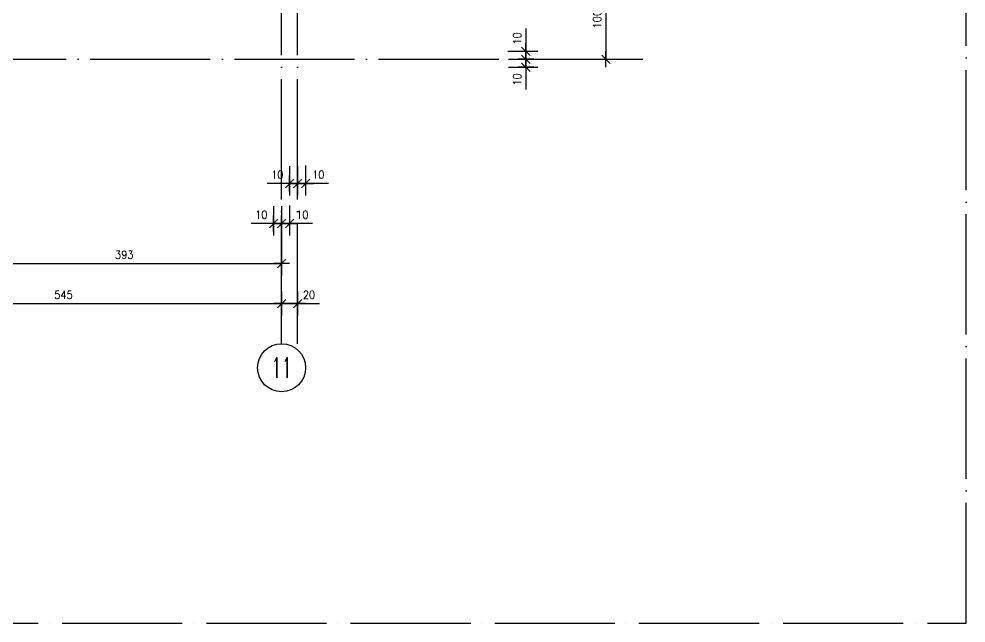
# Model space of a CAD drawing. Extents: x 2771 to 11885, y 4059 to 11529.
# Drawn here: x 6859 to 8042, y 4059 to 4813 of the extents above; entities that cross this region are included whole.
import ezdxf
from ezdxf.enums import TextEntityAlignment as Align

# ---------------------------------------------------------------- set-up
doc = ezdxf.new("R2010")
doc.units = 0
doc.header["$LTSCALE"] = 60
doc.header["$PDMODE"] = 1
doc.linetypes.add('EJES', pattern=[3, 2.5, -0.25, 0, -0.25])
doc.layers.get('0').update_dxf_attribs({"linetype": 'CONTINUOUS'})
doc.layers.get('DEFPOINTS').update_dxf_attribs({"linetype": 'CONTINUOUS'})
for name, color, linetype in [('COTAS', 3, 'CONTINUOUS'), ('EJES', 1, 'EJES'), ('TITULO', 6, 'CONTINUOUS')]:
    doc.layers.add(name, color=color, linetype=linetype)
doc.layers.add('CROP', color=8, linetype='EJES', plot=False)
doc.styles.add('COTAS', font='romans.shx', dxfattribs={"width": 0.9})
doc.dimstyles.new('50', dxfattribs={"dimtxt": 10, "dimasz": 1, "dimexe": 15, "dimexo": 0, "dimgap": 6, "dimtad": 1, "dimdec": 8, "dimdsep": 46, "dimtxsty": 'COTAS', "dimblk": '$COTA$', "dimcen": 0.09, "dimdle": 10, "dimclrd": 256, "dimclre": 256, "dimclrt": 2, "dimadec": 0, "dimazin": 0, "dimtfac": 1, "dimtdec": 8, "dimtmove": 0, "dimatfit": 2, "dimfxl": 35, "dimfxlon": 1, "dimtolj": 1, "dimarcsym": 0})

# ---------------------------------------------------------------- blocks, each defined once
blk = doc.blocks.new('*U7')
at = {"layer": 'CROP'}
blk.add_lwpolyline([(-1974.1, -166.6), (3297, -166.6), (3297, 2997.6), (-1974.1, 2997.6)], close=True, dxfattribs=at)
at = {"color": 2, "style": 'COTAS', "width": 0.9}
blk.add_attdef('ESCALA', (29.5, -27), '', height=12, dxfattribs=at)
at = {"layer": 'TITULO', "color": 7, "style": 'COTAS', "width": 0.9}
blk.add_attdef('TITULO', (25, 20), '', height=35, dxfattribs=at)
at = {"layer": 'TITULO', "color": 2, "style": 'COTAS', "width": 0.9}
blk.add_attdef('NV_LOSAS', text='', height=15, dxfattribs=at).set_placement((434.5, -56), align=Align.RIGHT)
blk.add_attdef('NIVEL', text='', height=15, dxfattribs=at).set_placement((522.8, -50), align=Align.MIDDLE)
blk.add_attdef('SIC', (602, -56), '', height=15, dxfattribs=at)
blk = doc.blocks.new('$COTA$')
at = {"layer": 'COTAS'}
for p, q in [((10, 0), (-10, 0)), ((5.3, 5.3), (-5.3, -5.3)), ((0, -10), (0, 10))]:
    blk.add_line(p, q, dxfattribs=at)
blk = doc.blocks.new('*D22')
at = {"layer": 'COTAS', "lineweight": -2, "transparency": 16777216}
for p, q in [((6642.5, 4457.7), (6642.5, 4472.7)), ((7187.5, 4457.7), (7187.5, 4472.7)), ((6643.5, 4457.7), (7186.5, 4457.7))]:
    blk.add_line(p, q, dxfattribs=at)
at = {"layer": 'DEFPOINTS', "color": 0, "transparency": 16777216}
for p in [(6642.5, 4457.7), (7187.5, 4457.7), (7187.5, 4457.7)]:
    blk.add_point(p, dxfattribs=at)
at = {"layer": 'COTAS', "lineweight": -2, "transparency": 16777216, "rotation": 180}
blk.add_blockref('$COTA$', (6642.5, 4457.7), dxfattribs=at)
at = {"layer": 'COTAS', "lineweight": -2, "transparency": 16777216}
blk.add_blockref('$COTA$', (7187.5, 4457.7), dxfattribs=at)
at = {"layer": 'COTAS', "color": 2, "transparency": 16777216, "insert": (6915, 4468.7), "char_height": 10, "attachment_point": 5, "style": 'COTAS'}
blk.add_mtext('\\A1;545', dxfattribs=at)
blk = doc.blocks.new('$EJE$')
at = {"color": 6}
blk.add_circle((0, 0), 30, dxfattribs=at)
at = {"color": 6, "style": 'COTAS', "width": 0.6}
blk.add_attdef('EJE', text='', height=25, dxfattribs=at).set_placement((0, 0), align=Align.MIDDLE)
blk = doc.blocks.new('*D29')
at = {"layer": 'COTAS', "lineweight": -2, "transparency": 16777216}
for p, q in [((7557.5, 4862.7), (7607.5, 4862.7)), ((7592.5, 4861.7), (7592.5, 4763.7)), ((7557.5, 4762.7), (7607.5, 4762.7))]:
    blk.add_line(p, q, dxfattribs=at)
at = {"layer": 'DEFPOINTS', "color": 0, "transparency": 16777216}
for p in [(7511.6, 4862.7), (7511.6, 4762.7), (7592.5, 4762.7)]:
    blk.add_point(p, dxfattribs=at)
at = {"layer": 'COTAS', "lineweight": -2, "transparency": 16777216}
for p, rotation in [((7592.5, 4862.7), 90), ((7592.5, 4762.7), 270)]:
    blk.add_blockref('$COTA$', p, dxfattribs=dict(at, rotation=rotation))
at = {"layer": 'COTAS', "color": 2, "transparency": 16777216, "insert": (7581.5, 4812.7), "char_height": 10, "attachment_point": 5, "rotation": 90, "style": 'COTAS'}
blk.add_mtext('\\A1;100', dxfattribs=at)
blk = doc.blocks.new('*D32')
at = {"layer": 'COTAS', "lineweight": -2, "transparency": 16777216}
for p, q in [((7187.5, 4472.7), (7187.5, 4442.7)), ((7207.5, 4472.7), (7207.5, 4442.7)), ((7188.5, 4457.7), (7206.5, 4457.7)), ((7207.5, 4457.7), (7235, 4457.7))]:
    blk.add_line(p, q, dxfattribs=at)
at = {"layer": 'DEFPOINTS', "color": 0, "transparency": 16777216}
for p in [(7187.5, 4472.7), (7207.5, 4472.7), (7207.5, 4457.7)]:
    blk.add_point(p, dxfattribs=at)
at = {"layer": 'COTAS', "lineweight": -2, "transparency": 16777216, "rotation": 180}
blk.add_blockref('$COTA$', (7187.5, 4457.7), dxfattribs=at)
at = {"layer": 'COTAS', "lineweight": -2, "transparency": 16777216}
blk.add_blockref('$COTA$', (7207.5, 4457.7), dxfattribs=at)
at = {"layer": 'COTAS', "color": 2, "transparency": 16777216, "insert": (7221.7, 4468.7), "char_height": 10, "attachment_point": 5, "style": 'COTAS'}
blk.add_mtext('\\A1;20', dxfattribs=at)
blk = doc.blocks.new('*D74')
at = {"layer": 'COTAS', "lineweight": -2, "transparency": 16777216}
for p, q in [((6794.5, 4542.7), (6794.5, 4492.7)), ((7187.5, 4542.7), (7187.5, 4492.7)), ((6795.5, 4507.7), (7186.5, 4507.7))]:
    blk.add_line(p, q, dxfattribs=at)
at = {"layer": 'DEFPOINTS', "color": 0, "transparency": 16777216}
for p in [(6794.5, 4852.7), (7187.5, 4852.7), (7187.5, 4507.7)]:
    blk.add_point(p, dxfattribs=at)
at = {"layer": 'COTAS', "lineweight": -2, "transparency": 16777216, "rotation": 180}
blk.add_blockref('$COTA$', (6794.5, 4507.7), dxfattribs=at)
at = {"layer": 'COTAS', "lineweight": -2, "transparency": 16777216}
blk.add_blockref('$COTA$', (7187.5, 4507.7), dxfattribs=at)
at = {"layer": 'COTAS', "color": 2, "transparency": 16777216, "insert": (6991, 4518.7), "char_height": 10, "attachment_point": 5, "style": 'COTAS'}
blk.add_mtext('\\A1;393', dxfattribs=at)
blk = doc.blocks.new('*D98')
at = {"layer": 'COTAS', "lineweight": -2, "transparency": 16777216}
for p, q in [((7177.5, 4579.2), (7177.5, 4542.7)), ((7187.5, 4579.2), (7187.5, 4542.7)), ((7176.5, 4557.7), (7149.6, 4557.7)), ((7187.5, 4557.7), (7177.5, 4557.7)), ((7188.5, 4557.7), (7189.5, 4557.7))]:
    blk.add_line(p, q, dxfattribs=at)
at = {"layer": 'DEFPOINTS', "color": 0, "transparency": 16777216}
for p in [(7177.5, 4579.2), (7187.5, 4579.2), (7187.5, 4557.7)]:
    blk.add_point(p, dxfattribs=at)
at = {"layer": 'COTAS', "lineweight": -2, "transparency": 16777216}
blk.add_blockref('$COTA$', (7177.5, 4557.7), dxfattribs=at)
at = {"layer": 'COTAS', "lineweight": -2, "transparency": 16777216, "rotation": 180}
blk.add_blockref('$COTA$', (7187.5, 4557.7), dxfattribs=at)
at = {"layer": 'COTAS', "color": 2, "transparency": 16777216, "insert": (7162.2, 4568.7), "char_height": 10, "attachment_point": 5, "style": 'COTAS'}
blk.add_mtext('\\A1;10', dxfattribs=at)
blk = doc.blocks.new('*D99')
at = {"layer": 'COTAS', "lineweight": -2, "transparency": 16777216}
for p, q in [((7187.5, 4579.2), (7187.5, 4542.7)), ((7197.5, 4580.2), (7197.5, 4542.7)), ((7186.5, 4557.7), (7185.5, 4557.7)), ((7187.5, 4557.7), (7197.5, 4557.7)), ((7187.5, 4557.7), (7197.5, 4557.7)), ((7226, 4557.7), (7197.5, 4557.7)), ((7198.5, 4557.7), (7199.5, 4557.7))]:
    blk.add_line(p, q, dxfattribs=at)
at = {"layer": 'DEFPOINTS', "color": 0, "transparency": 16777216}
for p in [(7187.5, 4579.2), (7197.5, 4580.2), (7197.5, 4557.7)]:
    blk.add_point(p, dxfattribs=at)
at = {"layer": 'COTAS', "lineweight": -2, "transparency": 16777216}
blk.add_blockref('$COTA$', (7187.5, 4557.7), dxfattribs=at)
at = {"layer": 'COTAS', "lineweight": -2, "transparency": 16777216, "rotation": 180}
blk.add_blockref('$COTA$', (7197.5, 4557.7), dxfattribs=at)
at = {"layer": 'COTAS', "color": 2, "transparency": 16777216, "insert": (7213.4, 4568.7), "char_height": 10, "attachment_point": 5, "style": 'COTAS'}
blk.add_mtext('\\A1;10', dxfattribs=at)
blk = doc.blocks.new('*D100')
at = {"layer": 'COTAS', "lineweight": -2, "transparency": 16777216}
for p, q in [((7197.5, 4629.2), (7197.5, 4592.7)), ((7207.5, 4629.2), (7207.5, 4592.7)), ((7196.5, 4607.7), (7169.6, 4607.7)), ((7207.5, 4607.7), (7197.5, 4607.7)), ((7208.5, 4607.7), (7209.5, 4607.7))]:
    blk.add_line(p, q, dxfattribs=at)
at = {"layer": 'DEFPOINTS', "color": 0, "transparency": 16777216}
for p in [(7197.5, 4629.2), (7207.5, 4629.2), (7207.5, 4607.7)]:
    blk.add_point(p, dxfattribs=at)
at = {"layer": 'COTAS', "lineweight": -2, "transparency": 16777216}
blk.add_blockref('$COTA$', (7197.5, 4607.7), dxfattribs=at)
at = {"layer": 'COTAS', "lineweight": -2, "transparency": 16777216, "rotation": 180}
blk.add_blockref('$COTA$', (7207.5, 4607.7), dxfattribs=at)
at = {"layer": 'COTAS', "color": 2, "transparency": 16777216, "insert": (7182.2, 4618.7), "char_height": 10, "attachment_point": 5, "style": 'COTAS'}
blk.add_mtext('\\A1;10', dxfattribs=at)
blk = doc.blocks.new('*D101')
at = {"layer": 'COTAS', "lineweight": -2, "transparency": 16777216}
for p, q in [((7207.5, 4629.2), (7207.5, 4592.7)), ((7217.5, 4630.2), (7217.5, 4592.7)), ((7206.5, 4607.7), (7205.5, 4607.7)), ((7207.5, 4607.7), (7217.5, 4607.7)), ((7207.5, 4607.7), (7217.5, 4607.7)), ((7246, 4607.7), (7217.5, 4607.7)), ((7218.5, 4607.7), (7219.5, 4607.7))]:
    blk.add_line(p, q, dxfattribs=at)
at = {"layer": 'DEFPOINTS', "color": 0, "transparency": 16777216}
for p in [(7207.5, 4629.2), (7217.5, 4630.2), (7217.5, 4607.7)]:
    blk.add_point(p, dxfattribs=at)
at = {"layer": 'COTAS', "lineweight": -2, "transparency": 16777216}
blk.add_blockref('$COTA$', (7207.5, 4607.7), dxfattribs=at)
at = {"layer": 'COTAS', "lineweight": -2, "transparency": 16777216, "rotation": 180}
blk.add_blockref('$COTA$', (7217.5, 4607.7), dxfattribs=at)
at = {"layer": 'COTAS', "color": 2, "transparency": 16777216, "insert": (7233.4, 4618.7), "char_height": 10, "attachment_point": 5, "style": 'COTAS'}
blk.add_mtext('\\A1;10', dxfattribs=at)
blk = doc.blocks.new('*D132')
at = {"layer": 'COTAS', "lineweight": -2, "transparency": 16777216}
for p, q in [((7471, 4762.7), (7507.5, 4762.7)), ((7492.5, 4763.7), (7492.5, 4764.7)), ((7492.5, 4762.7), (7492.5, 4752.7)), ((7471, 4752.7), (7507.5, 4752.7)), ((7492.5, 4751.7), (7492.5, 4724.8))]:
    blk.add_line(p, q, dxfattribs=at)
at = {"layer": 'DEFPOINTS', "color": 0, "transparency": 16777216}
for p in [(7471, 4762.7), (7492.5, 4762.7), (7471, 4752.7)]:
    blk.add_point(p, dxfattribs=at)
at = {"layer": 'COTAS', "lineweight": -2, "transparency": 16777216}
for p, rotation in [((7492.5, 4762.7), 270), ((7492.5, 4752.7), 90)]:
    blk.add_blockref('$COTA$', p, dxfattribs=dict(at, rotation=rotation))
at = {"layer": 'COTAS', "color": 2, "transparency": 16777216, "insert": (7481.5, 4737.4), "char_height": 10, "attachment_point": 5, "rotation": 90, "style": 'COTAS'}
blk.add_mtext('\\A1;10', dxfattribs=at)
blk = doc.blocks.new('*D133')
at = {"layer": 'COTAS', "lineweight": -2, "transparency": 16777216}
for p, q in [((7492.5, 4801.3), (7492.5, 4772.7)), ((7469.9, 4772.7), (7507.5, 4772.7)), ((7492.5, 4773.7), (7492.5, 4774.7)), ((7492.5, 4762.7), (7492.5, 4772.7)), ((7492.5, 4762.7), (7492.5, 4772.7)), ((7471, 4762.7), (7507.5, 4762.7)), ((7492.5, 4761.7), (7492.5, 4760.7))]:
    blk.add_line(p, q, dxfattribs=at)
at = {"layer": 'DEFPOINTS', "color": 0, "transparency": 16777216}
for p in [(7469.9, 4772.7), (7492.5, 4772.7), (7471, 4762.7)]:
    blk.add_point(p, dxfattribs=at)
at = {"layer": 'COTAS', "lineweight": -2, "transparency": 16777216}
for p, rotation in [((7492.5, 4772.7), 270), ((7492.5, 4762.7), 90)]:
    blk.add_blockref('$COTA$', p, dxfattribs=dict(at, rotation=rotation))
at = {"layer": 'COTAS', "color": 2, "transparency": 16777216, "insert": (7481.5, 4788.6), "char_height": 10, "attachment_point": 5, "rotation": 90, "style": 'COTAS'}
blk.add_mtext('\\A1;10', dxfattribs=at)

msp = doc.modelspace()

# ---------------------------------------------------------------- linework, layer by layer
at = {"layer": 'EJES'}
for points in [[(7187.45585631, 4407.70691493), (7187.45585631, 6873.70691493)], [(7207.45585631, 4407.70691493), (7207.45585631, 6873.70691493)], [(3346.45585631, 4762.70691493), (7642.45585631, 4762.70691493)]]:
    msp.add_lwpolyline(points, dxfattribs=at)

# ---------------------------------------------------------------- block references
msp.add_blockref('*U7', (4745.17327493, 4225.60696946))
msp.add_blockref('$EJE$', (7187.45585631, 4377.70691493)).add_auto_attribs({'EJE': '11'})

# ---------------------------------------------------------------- dimensions: what is measured, and where the dimension line sits
at = {"layer": 'COTAS'}
dim = msp.add_linear_dim(base=(7592.4558563143, 4762.7069149326), p1=(7511.6152949764, 4862.7069149326), p2=(7511.6152949764, 4762.7069149326), angle=90, dimstyle='50', dxfattribs=at)
dim.commit()
dim.dimension.update_dxf_attribs({"geometry": '*D29', "text_midpoint": (7581.4558563143, 4812.7069149326)})
dim = msp.add_linear_dim(base=(7187.4558563143, 4507.7069149326), p1=(6794.4558563143, 4852.7069149324), p2=(7187.4558563143, 4852.7069149324), dimstyle='50', override={"dimtmove": 1}, dxfattribs=at)
dim.commit()
dim.dimension.update_dxf_attribs({"geometry": '*D74', "text_midpoint": (6990.9558563143, 4518.7069149326)})
dim = msp.add_linear_dim(base=(7492.4558563143, 4772.7069149326), p1=(7470.9993577727, 4762.7069149326), p2=(7469.9131277166, 4772.7069149326), angle=90, dimstyle='50', override={"dimtmove": 1}, dxfattribs=at)
dim.commit()
dim.dimension.update_dxf_attribs({"geometry": '*D133', "text_midpoint": (7492.4558563143, 4788.6098711581), "dimtype": 160})
dim = msp.add_linear_dim(base=(7492.4558563143, 4762.7069149326), p1=(7470.9993577727, 4752.7069149326), p2=(7470.9993577727, 4762.7069149326), angle=90, dimstyle='50', dxfattribs=at)
dim.commit()
dim.dimension.update_dxf_attribs({"geometry": '*D132', "text_midpoint": (7492.4558563143, 4737.4441754969), "dimtype": 160})
for base, p1, p2, picture, middle in [((7207.4558563143, 4607.7069149326), (7197.4558563143, 4629.1634134742), (7207.4558563143, 4629.1634134742), '*D100', (7182.1931168787, 4607.7069149326)), ((7187.4558563143, 4557.7069149326), (7177.4558563143, 4579.1634134742), (7187.4558563143, 4579.1634134742), '*D98', (7162.1931168787, 4557.7069149326))]:
    dim = msp.add_linear_dim(base=base, p1=p1, p2=p2, dimstyle='50', dxfattribs=at)
    dim.commit()
    dim.dimension.update_dxf_attribs({"geometry": picture, "text_midpoint": middle, "dimtype": 160})
for base, p1, p2, picture, middle in [((7217.4558563143, 4607.7069149326), (7207.4558563143, 4629.1634134742), (7217.4558563143, 4630.2496435303), '*D101', (7233.3588125399, 4607.7069149326)), ((7197.4558563143, 4557.7069149326), (7187.4558563143, 4579.1634134742), (7197.4558563143, 4580.2496435303), '*D99', (7213.3588125399, 4557.7069149326))]:
    dim = msp.add_linear_dim(base=base, p1=p1, p2=p2, dimstyle='50', override={"dimtmove": 1}, dxfattribs=at)
    dim.commit()
    dim.dimension.update_dxf_attribs({"geometry": picture, "text_midpoint": middle, "dimtype": 160})
for base, p1, p2, picture, middle in [((7187.4558563143, 4457.7069149326), (6642.4558563143, 4457.7069149326), (7187.4558563143, 4457.7069149326), '*D22', (6914.9558563143, 4468.7069149326)), ((7207.4558563143, 4457.7069149326), (7187.4558563143, 4472.7069149326), (7207.4558563143, 4472.7069149326), '*D32', (7221.7415706001, 4468.7069149326))]:
    dim = msp.add_linear_dim(base=base, p1=p1, p2=p2, dimstyle='50', dxfattribs=at)
    dim.commit()
    dim.dimension.update_dxf_attribs({"geometry": picture, "text_midpoint": middle})

doc.saveas('drawing.dxf')
